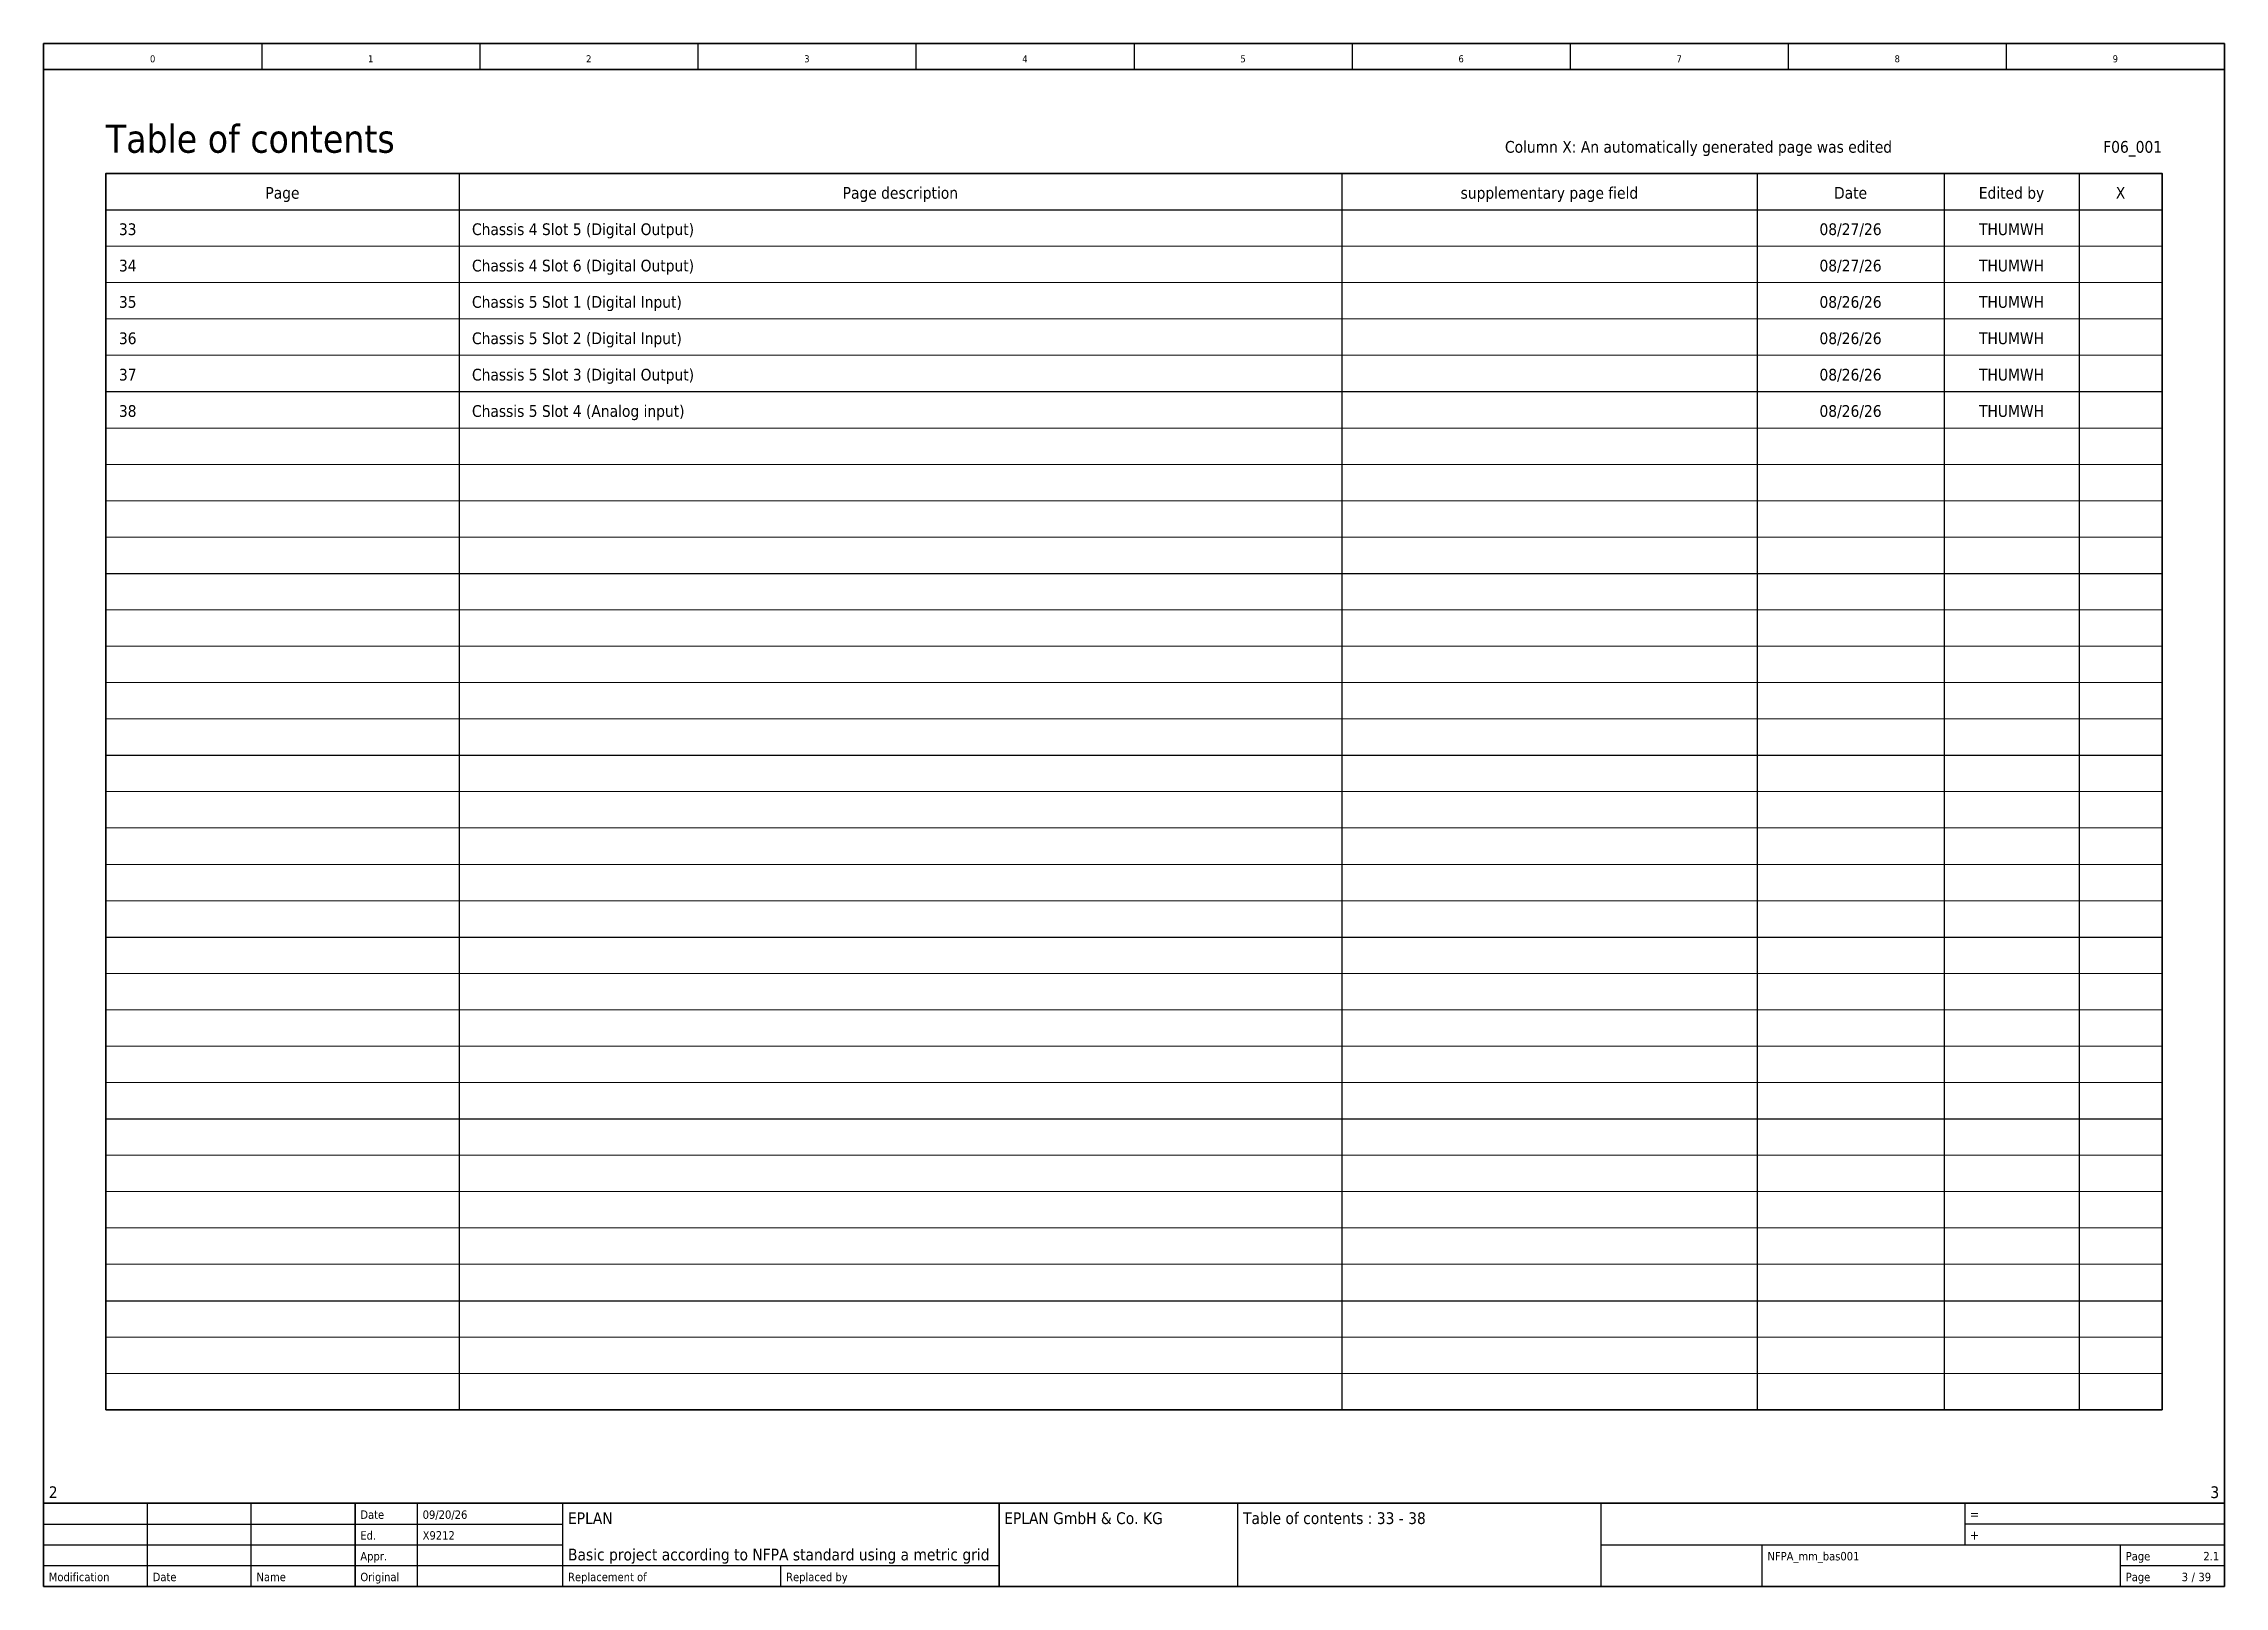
# Model space of a CAD drawing. Header units: millimetres. Extents: x 0 to 420, y 0 to 297.
import ezdxf
from ezdxf.enums import TextEntityAlignment as Align

# ---------------------------------------------------------------- set-up
doc = ezdxf.new("R2010")
doc.units = ezdxf.units.MM
for name, color, linetype, lineweight in [('EPLAN200', 7, 'Continuous', 35), ('EPLAN201', 7, 'Continuous', 35), ('EPLAN450', 7, 'Continuous', 35), ('EPLAN451', 7, 'Continuous', 35), ('EPLAN452', 7, 'Continuous', 35), ('EPLAN453', 7, 'Continuous', 35)]:
    doc.layers.add(name, color=color, linetype=linetype, lineweight=lineweight)
doc.styles.add('Tahoma', font='')
doc.styles.get('Tahoma').set_extended_font_data('Tahoma')

# ---------------------------------------------------------------- blocks, each defined once
blk = doc.blocks.new('F06_001')
at = {"layer": 'EPLAN200', "linetype": 'Continuous', "lineweight": 25, "ltscale": 4}
for p, q in [((80, 272), (80, 34)), ((250, 272), (250, 34)), ((330, 272), (330, 34)), ((366, 272), (366, 34)), ((392, 272), (392, 34)), ((12, 265), (408, 265)), ((12, 230), (408, 230)), ((12, 195), (408, 195)), ((12, 160), (408, 160)), ((12, 125), (408, 125)), ((12, 90), (408, 90)), ((12, 55), (408, 55))]:
    blk.add_line(p, q, dxfattribs=at)
at = {"layer": 'EPLAN200', "linetype": 'Continuous', "lineweight": 13, "ltscale": 4}
for p, q in [((12, 258), (408, 258)), ((12, 251), (408, 251)), ((12, 244), (408, 244)), ((12, 237), (408, 237)), ((12, 223), (408, 223)), ((12, 216), (408, 216)), ((12, 209), (408, 209)), ((12, 202), (408, 202)), ((12, 188), (408, 188)), ((12, 181), (408, 181)), ((12, 174), (408, 174)), ((12, 167), (408, 167)), ((12, 153), (408, 153)), ((12, 146), (408, 146)), ((12, 139), (408, 139)), ((12, 132), (408, 132)), ((12, 118), (408, 118)), ((12, 111), (408, 111)), ((12, 104), (408, 104)), ((12, 97), (408, 97)), ((12, 83), (408, 83)), ((12, 76), (408, 76)), ((12, 69), (408, 69)), ((12, 62), (408, 62)), ((12, 48), (408, 48)), ((12, 41), (408, 41))]:
    blk.add_line(p, q, dxfattribs=at)
at = {"layer": 'EPLAN200', "linetype": 'Continuous', "lineweight": 35, "ltscale": 4}
blk.add_lwpolyline([(12, 34), (408, 34), (408, 272), (12, 272)], close=True, dxfattribs=at)
at = {"layer": 'EPLAN200', "color": 7, "style": 'Tahoma'}
blk.add_text('Table of contents', height=5.418, dxfattribs=at).set_placement((12, 276))
blk.add_text('Column X: An automatically generated page was edited', height=2.2575, dxfattribs=at).set_placement((356, 276), align=Align.RIGHT)
for s, p in [('Page', (46, 268.27425)), ('Page description', (165, 268.27425)), ('supplementary page field', (290, 268.27425)), ('Date', (348, 268.27425)), ('Edited by', (379, 268.27425)), ('X', (400, 268.27425))]:
    blk.add_text(s, height=2.2575, dxfattribs=at).set_placement(p, align=Align.MIDDLE_CENTER)
at = {"layer": 'EPLAN452', "color": 7, "style": 'Tahoma'}
blk.add_attdef('4_11015', text='', height=2.2575, dxfattribs=at).set_placement((408, 276), align=Align.RIGHT)
blk = doc.blocks.new('EPLFRAME')
at = {"layer": 'EPLAN201', "linetype": 'Continuous', "lineweight": 25, "ltscale": 4}
for p, q in [((42, 297), (42, 292)), ((84, 297), (84, 292)), ((126, 297), (126, 292)), ((168, 297), (168, 292)), ((210, 297), (210, 292)), ((252, 297), (252, 292)), ((294, 297), (294, 292)), ((336, 297), (336, 292)), ((378, 297), (378, 292)), ((20, 0), (20, 16)), ((40, 0), (40, 16)), ((72, 0), (72, 16)), ((100, 0), (100, 16)), ((230, 0), (230, 16)), ((300, 0), (300, 16)), ((370, 16), (370, 8)), ((0, 12), (100, 12)), ((420, 12), (370, 12)), ((0, 8), (100, 8)), ((300, 8), (420, 8)), ((331, 0), (331, 8)), ((400, 0), (400, 8)), ((0, 4), (184, 4)), ((142, 0), (142, 4)), ((400, 4), (420, 4))]:
    blk.add_line(p, q, dxfattribs=at)
at = {"layer": 'EPLAN201', "linetype": 'Continuous', "lineweight": 35, "ltscale": 4}
for p, q in [((0, 292), (420, 292)), ((0, 16), (420, 16)), ((60, 0), (60, 16)), ((184, 0), (184, 16))]:
    blk.add_line(p, q, dxfattribs=at)
blk.add_lwpolyline([(0, 0), (420, 0), (420, 297), (0, 297)], close=True, dxfattribs=at)
at = {"layer": 'EPLAN201', "color": 7, "style": 'Tahoma'}
for s, height, p in [('Date', 1.625, (61, 13)), ('=', 1.81, (371, 13)), ('Ed.', 1.625, (61, 9)), ('+', 1.81, (371, 9)), ('Appr.', 1.625, (61, 5)), ('Page', 1.625, (401, 5)), ('Modification', 1.6254, (1, 1)), ('Date', 1.625, (21, 1)), ('Name', 1.625, (41, 1)), ('Original', 1.625, (61, 1)), ('Replacement of', 1.6254, (101, 1)), ('Replaced by', 1.6254, (143, 1)), ('Page', 1.625, (401, 1))]:
    blk.add_text(s, height=height, dxfattribs=at).set_placement(p)
blk.add_text('/', height=1.63, dxfattribs=at).set_placement((414, 1), align=Align.CENTER)
at = {"layer": 'EPLAN451', "color": 7, "style": 'Tahoma'}
for tag, p, height in [('14_10014', (101, 12), 2.26), ('14_10015', (185, 12), 2.26), ('14_10011', (101, 5), 2.26), ('14_10013', (332, 5), 1.63), ('14_10151', (73, 1), 1.63), ('14_10300', (415, 1), 1.63)]:
    blk.add_attdef(tag, p, '', height=height, dxfattribs=at)
blk.add_attdef('4_25020', text='', height=1.63, dxfattribs=at).set_placement((413, 1), align=Align.RIGHT)
at = {"layer": 'EPLAN452', "color": 7, "style": 'Tahoma'}
for tag, p, height in [('4_11041', (1, 17), 2.26), ('4_11071[1]', (1, 13), 1.63), ('4_11074[1]', (21, 13), 1.63), ('4_11070[1]', (41, 13), 1.63), ('4_11024', (73, 13), 1.63), ('4_11011', (231, 12), 2.26), ('4_11030', (301, 12), 2.26), ('4_20132_1001', (374, 13), 1.63), ('4_11071[2]', (1, 9), 1.63), ('4_11074[2]', (21, 9), 1.63), ('4_11070[2]', (41, 9), 1.63), ('4_11022', (73, 9), 1.63), ('4_20134_1001', (374, 9), 1.63), ('4_11071[3]', (1, 5), 1.63), ('4_11074[3]', (21, 5), 1.63), ('4_11070[3]', (41, 5), 1.63), ('4_11080', (73, 5), 1.63), ('4_11059', (301, 5), 1.63)]:
    blk.add_attdef(tag, p, '', height=height, dxfattribs=at)
for tag, height, p in [('4_11040', 2.26, (419, 17)), ('4_11000', 1.63, (419, 5)), ('4_11085', 1.63, (141, 1)), ('4_11086', 1.63, (183, 1))]:
    blk.add_attdef(tag, text='', height=height, dxfattribs=at).set_placement(p, align=Align.RIGHT)
at = {"layer": 'EPLAN453', "color": 7, "style": 'Tahoma'}
for tag, p in [('53_19005_1', (21, 293)), ('53_19005', (63, 293)), ('53_19005_8', (105, 293)), ('53_19005_6', (147, 293)), ('53_19005_7', (189, 293)), ('53_19005_9', (231, 293)), ('53_19005_3', (273, 293)), ('53_19005_2', (315, 293)), ('53_19005_4', (357, 293)), ('53_19005_5', (399, 293))]:
    blk.add_attdef(tag, text='', height=1.35, dxfattribs=at).set_placement(p, align=Align.BOTTOM_CENTER)

msp = doc.modelspace()

# ---------------------------------------------------------------- block references
ref = msp.add_blockref('EPLFRAME', (0, 0))
ref.add_attrib('14_10011', 'Basic project according to NFPA standard using a metric grid', (101, 5), dxfattribs={"layer": 'EPLAN451', "color": 7, "height": 2.2575, "style": 'Tahoma'})
ref.add_attrib('4_11041', '2', (1, 17), dxfattribs={"layer": 'EPLAN452', "color": 7, "height": 2.2575, "style": 'Tahoma'})
ref.add_attrib('14_10013', 'NFPA_mm_bas001', (332, 5), dxfattribs={"layer": 'EPLAN451', "color": 7, "height": 1.6254, "style": 'Tahoma'})
ref.add_attrib('14_10014', 'EPLAN', (101, 12), dxfattribs={"layer": 'EPLAN451', "color": 7, "height": 2.2575, "style": 'Tahoma'})
ref.add_attrib('4_11022', 'X9212', (73, 9), dxfattribs={"layer": 'EPLAN452', "color": 7, "height": 1.6254, "style": 'Tahoma'})
ref.add_attrib('4_11011', 'Table of contents : 33 - 38', (231, 12), dxfattribs={"layer": 'EPLAN452', "color": 7, "height": 2.2575, "style": 'Tahoma'})
ref.add_attrib('53_19005', '1', dxfattribs={"layer": 'EPLAN453', "color": 7, "height": 1.3545, "style": 'Tahoma'}).set_placement((63, 293), align=Align.BOTTOM_CENTER)
ref.add_attrib('53_19005_1', '0', dxfattribs={"layer": 'EPLAN453', "color": 7, "height": 1.3545, "style": 'Tahoma'}).set_placement((21, 293), align=Align.BOTTOM_CENTER)
ref.add_attrib('53_19005_2', '7', dxfattribs={"layer": 'EPLAN453', "color": 7, "height": 1.3545, "style": 'Tahoma'}).set_placement((315, 293), align=Align.BOTTOM_CENTER)
ref.add_attrib('53_19005_3', '6', dxfattribs={"layer": 'EPLAN453', "color": 7, "height": 1.3545, "style": 'Tahoma'}).set_placement((273, 293), align=Align.BOTTOM_CENTER)
ref.add_attrib('53_19005_4', '8', dxfattribs={"layer": 'EPLAN453', "color": 7, "height": 1.3545, "style": 'Tahoma'}).set_placement((357, 293), align=Align.BOTTOM_CENTER)
ref.add_attrib('53_19005_5', '9', dxfattribs={"layer": 'EPLAN453', "color": 7, "height": 1.3545, "style": 'Tahoma'}).set_placement((399, 293), align=Align.BOTTOM_CENTER)
ref.add_attrib('53_19005_6', '3', dxfattribs={"layer": 'EPLAN453', "color": 7, "height": 1.3545, "style": 'Tahoma'}).set_placement((147, 293), align=Align.BOTTOM_CENTER)
ref.add_attrib('14_10300', '39', (415, 1), dxfattribs={"layer": 'EPLAN451', "color": 7, "height": 1.6254, "style": 'Tahoma'})
ref.add_attrib('4_11040', '3', dxfattribs={"layer": 'EPLAN452', "color": 7, "height": 2.2575, "style": 'Tahoma'}).set_placement((419, 17), align=Align.RIGHT)
ref.add_attrib('53_19005_7', '4', dxfattribs={"layer": 'EPLAN453', "color": 7, "height": 1.3545, "style": 'Tahoma'}).set_placement((189, 293), align=Align.BOTTOM_CENTER)
ref.add_attrib('4_11024', '09/20/26', (73, 13), dxfattribs={"layer": 'EPLAN452', "color": 7, "height": 1.6254, "style": 'Tahoma'})
ref.add_attrib('14_10015', 'EPLAN GmbH & Co. KG', (185, 12), dxfattribs={"layer": 'EPLAN451', "color": 7, "height": 2.2575, "style": 'Tahoma'})
ref.add_attrib('4_11000', '2.1', dxfattribs={"layer": 'EPLAN452', "color": 7, "height": 1.6254, "style": 'Tahoma'}).set_placement((419, 5), align=Align.RIGHT)
ref.add_attrib('53_19005_8', '2', dxfattribs={"layer": 'EPLAN453', "color": 7, "height": 1.3545, "style": 'Tahoma'}).set_placement((105, 293), align=Align.BOTTOM_CENTER)
ref.add_attrib('53_19005_9', '5', dxfattribs={"layer": 'EPLAN453', "color": 7, "height": 1.3545, "style": 'Tahoma'}).set_placement((231, 293), align=Align.BOTTOM_CENTER)
ref.add_attrib('4_25020', '3', dxfattribs={"layer": 'EPLAN451', "color": 7, "height": 1.6254, "style": 'Tahoma'}).set_placement((413, 1), align=Align.RIGHT)
msp.add_blockref('F06_001', (0, 0)).add_auto_attribs({'4_11015': 'F06_001'})

# ---------------------------------------------------------------- texts
at = {"layer": 'EPLAN450', "color": 7, "style": 'Tahoma'}
for s, p in [('33', (14.5, 261.27425)), ('Chassis 4 Slot 5 (Digital Output)', (82.5, 261.27425)), ('34', (14.5, 254.27425)), ('Chassis 4 Slot 6 (Digital Output)', (82.5, 254.27425)), ('35', (14.5, 247.27425)), ('Chassis 5 Slot 1 (Digital Input)', (82.5, 247.27425)), ('36', (14.5, 240.27425)), ('Chassis 5 Slot 2 (Digital Input)', (82.5, 240.27425)), ('37', (14.5, 233.27425)), ('Chassis 5 Slot 3 (Digital Output)', (82.5, 233.27425)), ('38', (14.5, 226.27425)), ('Chassis 5 Slot 4 (Analog input)', (82.5, 226.27425))]:
    msp.add_text(s, height=2.2575, dxfattribs=at).set_placement(p, align=Align.MIDDLE_LEFT)
for s, p in [('08/27/26', (348, 261.27425)), ('THUMWH', (379, 261.27425)), ('08/27/26', (348, 254.27425)), ('THUMWH', (379, 254.27425)), ('08/26/26', (348, 247.27425)), ('THUMWH', (379, 247.27425)), ('08/26/26', (348, 240.27425)), ('THUMWH', (379, 240.27425)), ('08/26/26', (348, 233.27425)), ('THUMWH', (379, 233.27425)), ('08/26/26', (348, 226.27425)), ('THUMWH', (379, 226.27425))]:
    msp.add_text(s, height=2.2575, dxfattribs=at).set_placement(p, align=Align.MIDDLE_CENTER)

doc.saveas('drawing.dxf')
